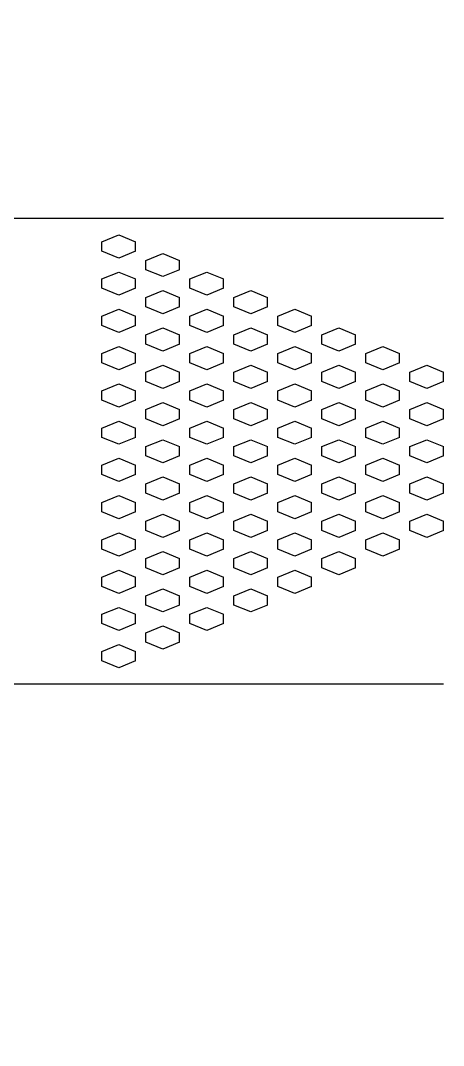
# Model space of a CAD drawing. Header units: inches. Extents: x -271009 to 5700, y -37000 to 38138.
# Drawn here: x -128944 to -128022, y -24894 to -22660 of the extents above; entities that cross this region are included whole.
import ezdxf

# ---------------------------------------------------------------- set-up
doc = ezdxf.new("R2010")
doc.units = ezdxf.units.IN
doc.header["$MEASUREMENT"] = 0

msp = doc.modelspace()

# ---------------------------------------------------------------- linework, layer by layer
for p, q in [((-128022, -23091.2), (-130978.4, -23091.2)), ((-128766.5, -23142), (-128730, -23126.8)), ((-128766.5, -23162.3), (-128766.5, -23142)), ((-128730, -23126.8), (-128693.5, -23142)), ((-128693.5, -23162.3), (-128693.5, -23142)), ((-128730, -23177.5), (-128766.5, -23162.3)), ((-128693.5, -23162.3), (-128730, -23177.5)), ((-128670.6, -23182.6), (-128634.1, -23167.4)), ((-128670.6, -23202.9), (-128670.6, -23182.6)), ((-128634.1, -23167.4), (-128597.6, -23182.6)), ((-128597.6, -23202.9), (-128597.6, -23182.6)), ((-128766.5, -23223.2), (-128730, -23208)), ((-128730, -23208), (-128693.5, -23223.2)), ((-128634.1, -23218.1), (-128670.6, -23202.9)), ((-128597.6, -23202.9), (-128634.1, -23218.1)), ((-128574.7, -23223.2), (-128538.2, -23208)), ((-128538.2, -23208), (-128501.6, -23223.2)), ((-128766.5, -23243.5), (-128766.5, -23223.2)), ((-128693.5, -23243.5), (-128693.5, -23223.2)), ((-128574.7, -23243.5), (-128574.7, -23223.2)), ((-128501.6, -23243.5), (-128501.6, -23223.2)), ((-128730, -23258.7), (-128766.5, -23243.5)), ((-128693.5, -23243.5), (-128730, -23258.7)), ((-128670.6, -23263.8), (-128634.1, -23248.6)), ((-128634.1, -23248.6), (-128597.6, -23263.8)), ((-128538.2, -23258.7), (-128574.7, -23243.5)), ((-128501.6, -23243.5), (-128538.2, -23258.7)), ((-128478.8, -23263.8), (-128442.3, -23248.6)), ((-128442.3, -23248.6), (-128405.7, -23263.8)), ((-128670.6, -23284.1), (-128670.6, -23263.8)), ((-128597.6, -23284.1), (-128597.6, -23263.8)), ((-128478.8, -23284.1), (-128478.8, -23263.8)), ((-128405.7, -23284.1), (-128405.7, -23263.8)), ((-128766.5, -23304.4), (-128730, -23289.2)), ((-128730, -23289.2), (-128693.5, -23304.4)), ((-128634.1, -23299.3), (-128670.6, -23284.1)), ((-128597.6, -23284.1), (-128634.1, -23299.3)), ((-128574.7, -23304.4), (-128538.2, -23289.2)), ((-128538.2, -23289.2), (-128501.6, -23304.4)), ((-128442.3, -23299.3), (-128478.8, -23284.1)), ((-128405.7, -23284.1), (-128442.3, -23299.3)), ((-128382.9, -23304.4), (-128346.3, -23289.2)), ((-128346.3, -23289.2), (-128309.8, -23304.4)), ((-128766.5, -23324.7), (-128766.5, -23304.4)), ((-128693.5, -23324.7), (-128693.5, -23304.4)), ((-128574.7, -23324.7), (-128574.7, -23304.4)), ((-128501.6, -23324.7), (-128501.6, -23304.4)), ((-128382.9, -23324.7), (-128382.9, -23304.4)), ((-128309.8, -23324.7), (-128309.8, -23304.4)), ((-128730, -23339.9), (-128766.5, -23324.7)), ((-128693.5, -23324.7), (-128730, -23339.9)), ((-128670.6, -23345), (-128634.1, -23329.8)), ((-128634.1, -23329.8), (-128597.6, -23345)), ((-128538.2, -23339.9), (-128574.7, -23324.7)), ((-128501.6, -23324.7), (-128538.2, -23339.9)), ((-128478.8, -23345), (-128442.3, -23329.8)), ((-128442.3, -23329.8), (-128405.7, -23345)), ((-128346.3, -23339.9), (-128382.9, -23324.7)), ((-128309.8, -23324.7), (-128346.3, -23339.9)), ((-128287, -23345), (-128250.4, -23329.8)), ((-128250.4, -23329.8), (-128213.9, -23345)), ((-128670.6, -23365.3), (-128670.6, -23345)), ((-128634.1, -23380.5), (-128670.6, -23365.3)), ((-128597.6, -23365.3), (-128634.1, -23380.5)), ((-128597.6, -23365.3), (-128597.6, -23345)), ((-128478.8, -23365.3), (-128478.8, -23345)), ((-128442.3, -23380.5), (-128478.8, -23365.3)), ((-128405.7, -23365.3), (-128442.3, -23380.5)), ((-128405.7, -23365.3), (-128405.7, -23345)), ((-128287, -23365.3), (-128287, -23345)), ((-128250.4, -23380.5), (-128287, -23365.3)), ((-128213.9, -23365.3), (-128250.4, -23380.5)), ((-128213.9, -23365.3), (-128213.9, -23345)), ((-128766.5, -23385.6), (-128730, -23370.4)), ((-128766.5, -23405.9), (-128766.5, -23385.6)), ((-128730, -23370.4), (-128693.5, -23385.6)), ((-128693.5, -23405.9), (-128693.5, -23385.6)), ((-128574.7, -23385.6), (-128538.2, -23370.4)), ((-128574.7, -23405.9), (-128574.7, -23385.6)), ((-128538.2, -23370.4), (-128501.6, -23385.6)), ((-128501.6, -23405.9), (-128501.6, -23385.6)), ((-128382.9, -23385.6), (-128346.3, -23370.4)), ((-128382.9, -23405.9), (-128382.9, -23385.6)), ((-128346.3, -23370.4), (-128309.8, -23385.6)), ((-128309.8, -23405.9), (-128309.8, -23385.6)), ((-128191, -23385.6), (-128154.5, -23370.4)), ((-128191, -23405.9), (-128191, -23385.6)), ((-128154.5, -23370.4), (-128118, -23385.6)), ((-128118, -23405.9), (-128118, -23385.6)), ((-128730, -23421.1), (-128766.5, -23405.9)), ((-128693.5, -23405.9), (-128730, -23421.1)), ((-128538.2, -23421.1), (-128574.7, -23405.9)), ((-128501.6, -23405.9), (-128538.2, -23421.1)), ((-128346.3, -23421.1), (-128382.9, -23405.9)), ((-128309.8, -23405.9), (-128346.3, -23421.1)), ((-128154.5, -23421.1), (-128191, -23405.9)), ((-128118, -23405.9), (-128154.5, -23421.1)), ((-128670.6, -23426.2), (-128634.1, -23411)), ((-128670.6, -23446.5), (-128670.6, -23426.2)), ((-128634.1, -23411), (-128597.6, -23426.2)), ((-128597.6, -23446.5), (-128597.6, -23426.2)), ((-128478.8, -23426.2), (-128442.3, -23411)), ((-128478.8, -23446.5), (-128478.8, -23426.2)), ((-128442.3, -23411), (-128405.7, -23426.2)), ((-128405.7, -23446.5), (-128405.7, -23426.2)), ((-128287, -23426.2), (-128250.4, -23411)), ((-128287, -23446.5), (-128287, -23426.2)), ((-128250.4, -23411), (-128213.9, -23426.2)), ((-128213.9, -23446.5), (-128213.9, -23426.2)), ((-128095.1, -23426.2), (-128058.6, -23411)), ((-128095.1, -23446.5), (-128095.1, -23426.2)), ((-128058.6, -23411), (-128022, -23426.2)), ((-128022, -23446.5), (-128022, -23426.2)), ((-128766.5, -23466.8), (-128730, -23451.6)), ((-128730, -23451.6), (-128693.5, -23466.8)), ((-128634.1, -23461.7), (-128670.6, -23446.5)), ((-128597.6, -23446.5), (-128634.1, -23461.7)), ((-128574.7, -23466.8), (-128538.2, -23451.6)), ((-128538.2, -23451.6), (-128501.6, -23466.8)), ((-128442.3, -23461.7), (-128478.8, -23446.5)), ((-128405.7, -23446.5), (-128442.3, -23461.7)), ((-128382.9, -23466.8), (-128346.3, -23451.6)), ((-128346.3, -23451.6), (-128309.8, -23466.8)), ((-128250.4, -23461.7), (-128287, -23446.5)), ((-128213.9, -23446.5), (-128250.4, -23461.7)), ((-128191, -23466.8), (-128154.5, -23451.6)), ((-128154.5, -23451.6), (-128118, -23466.8)), ((-128058.6, -23461.7), (-128095.1, -23446.5)), ((-128022, -23446.5), (-128058.6, -23461.7)), ((-128766.5, -23487.1), (-128766.5, -23466.8)), ((-128693.5, -23487.1), (-128693.5, -23466.8)), ((-128574.7, -23487.1), (-128574.7, -23466.8)), ((-128501.6, -23487.1), (-128501.6, -23466.8)), ((-128382.9, -23487.1), (-128382.9, -23466.8)), ((-128309.8, -23487.1), (-128309.8, -23466.8)), ((-128191, -23487.1), (-128191, -23466.8)), ((-128118, -23487.1), (-128118, -23466.8)), ((-128730, -23502.3), (-128766.5, -23487.1)), ((-128693.5, -23487.1), (-128730, -23502.3)), ((-128670.6, -23507.4), (-128634.1, -23492.2)), ((-128634.1, -23492.2), (-128597.6, -23507.4)), ((-128538.2, -23502.3), (-128574.7, -23487.1)), ((-128501.6, -23487.1), (-128538.2, -23502.3)), ((-128478.8, -23507.4), (-128442.3, -23492.2)), ((-128442.3, -23492.2), (-128405.7, -23507.4)), ((-128346.3, -23502.3), (-128382.9, -23487.1)), ((-128309.8, -23487.1), (-128346.3, -23502.3)), ((-128287, -23507.4), (-128250.4, -23492.2)), ((-128250.4, -23492.2), (-128213.9, -23507.4)), ((-128154.5, -23502.3), (-128191, -23487.1)), ((-128118, -23487.1), (-128154.5, -23502.3)), ((-128095.1, -23507.4), (-128058.6, -23492.2)), ((-128058.6, -23492.2), (-128022, -23507.4)), ((-128670.6, -23527.7), (-128670.6, -23507.4)), ((-128597.6, -23527.7), (-128597.6, -23507.4)), ((-128478.8, -23527.7), (-128478.8, -23507.4)), ((-128405.7, -23527.7), (-128405.7, -23507.4)), ((-128287, -23527.7), (-128287, -23507.4)), ((-128213.9, -23527.7), (-128213.9, -23507.4)), ((-128095.1, -23527.7), (-128095.1, -23507.4)), ((-128022, -23527.7), (-128022, -23507.4)), ((-128766.5, -23548), (-128730, -23532.8)), ((-128730, -23532.8), (-128693.5, -23548)), ((-128634.1, -23542.9), (-128670.6, -23527.7)), ((-128597.6, -23527.7), (-128634.1, -23542.9)), ((-128574.7, -23548), (-128538.2, -23532.8)), ((-128538.2, -23532.8), (-128501.6, -23548)), ((-128442.3, -23542.9), (-128478.8, -23527.7)), ((-128405.7, -23527.7), (-128442.3, -23542.9)), ((-128382.9, -23548), (-128346.3, -23532.8)), ((-128346.3, -23532.8), (-128309.8, -23548)), ((-128250.4, -23542.9), (-128287, -23527.7)), ((-128213.9, -23527.7), (-128250.4, -23542.9)), ((-128191, -23548), (-128154.5, -23532.8)), ((-128154.5, -23532.8), (-128118, -23548)), ((-128058.6, -23542.9), (-128095.1, -23527.7)), ((-128022, -23527.7), (-128058.6, -23542.9)), ((-128766.5, -23568.3), (-128766.5, -23548)), ((-128693.5, -23568.3), (-128693.5, -23548)), ((-128574.7, -23568.3), (-128574.7, -23548)), ((-128501.6, -23568.3), (-128501.6, -23548)), ((-128382.9, -23568.3), (-128382.9, -23548)), ((-128309.8, -23568.3), (-128309.8, -23548)), ((-128191, -23568.3), (-128191, -23548)), ((-128118, -23568.3), (-128118, -23548)), ((-128730, -23583.5), (-128766.5, -23568.3)), ((-128693.5, -23568.3), (-128730, -23583.5)), ((-128670.6, -23588.6), (-128634.1, -23573.4)), ((-128670.6, -23608.9), (-128670.6, -23588.6)), ((-128634.1, -23573.4), (-128597.6, -23588.6)), ((-128597.6, -23608.9), (-128597.6, -23588.6)), ((-128538.2, -23583.5), (-128574.7, -23568.3)), ((-128501.6, -23568.3), (-128538.2, -23583.5)), ((-128478.8, -23588.6), (-128442.3, -23573.4)), ((-128478.8, -23608.9), (-128478.8, -23588.6)), ((-128442.3, -23573.4), (-128405.7, -23588.6)), ((-128405.7, -23608.9), (-128405.7, -23588.6)), ((-128346.3, -23583.5), (-128382.9, -23568.3)), ((-128309.8, -23568.3), (-128346.3, -23583.5)), ((-128287, -23588.6), (-128250.4, -23573.4)), ((-128287, -23608.9), (-128287, -23588.6)), ((-128250.4, -23573.4), (-128213.9, -23588.6)), ((-128213.9, -23608.9), (-128213.9, -23588.6)), ((-128154.5, -23583.5), (-128191, -23568.3)), ((-128118, -23568.3), (-128154.5, -23583.5)), ((-128095.1, -23588.6), (-128058.6, -23573.4)), ((-128095.1, -23608.9), (-128095.1, -23588.6)), ((-128058.6, -23573.4), (-128022, -23588.6)), ((-128022, -23608.9), (-128022, -23588.6)), ((-128634.1, -23624.1), (-128670.6, -23608.9)), ((-128597.6, -23608.9), (-128634.1, -23624.1)), ((-128442.3, -23624.1), (-128478.8, -23608.9)), ((-128405.7, -23608.9), (-128442.3, -23624.1)), ((-128250.4, -23624.1), (-128287, -23608.9)), ((-128213.9, -23608.9), (-128250.4, -23624.1)), ((-128058.6, -23624.1), (-128095.1, -23608.9)), ((-128022, -23608.9), (-128058.6, -23624.1)), ((-128766.5, -23629.2), (-128730, -23614)), ((-128766.5, -23649.5), (-128766.5, -23629.2)), ((-128730, -23614), (-128693.5, -23629.2)), ((-128693.5, -23649.5), (-128693.5, -23629.2)), ((-128574.7, -23629.2), (-128538.2, -23614)), ((-128574.7, -23649.5), (-128574.7, -23629.2)), ((-128538.2, -23614), (-128501.6, -23629.2)), ((-128501.6, -23649.5), (-128501.6, -23629.2)), ((-128382.9, -23629.2), (-128346.3, -23614)), ((-128382.9, -23649.5), (-128382.9, -23629.2)), ((-128346.3, -23614), (-128309.8, -23629.2)), ((-128309.8, -23649.5), (-128309.8, -23629.2)), ((-128191, -23629.2), (-128154.5, -23614)), ((-128191, -23649.5), (-128191, -23629.2)), ((-128154.5, -23614), (-128118, -23629.2)), ((-128118, -23649.5), (-128118, -23629.2)), ((-128730, -23664.7), (-128766.5, -23649.5)), ((-128693.5, -23649.5), (-128730, -23664.7)), ((-128670.6, -23669.8), (-128634.1, -23654.6)), ((-128634.1, -23654.6), (-128597.6, -23669.8)), ((-128538.2, -23664.7), (-128574.7, -23649.5)), ((-128501.6, -23649.5), (-128538.2, -23664.7)), ((-128478.8, -23669.8), (-128442.3, -23654.6)), ((-128442.3, -23654.6), (-128405.7, -23669.8)), ((-128346.3, -23664.7), (-128382.9, -23649.5)), ((-128309.8, -23649.5), (-128346.3, -23664.7)), ((-128287, -23669.8), (-128250.4, -23654.6)), ((-128250.4, -23654.6), (-128213.9, -23669.8)), ((-128154.5, -23664.7), (-128191, -23649.5)), ((-128118, -23649.5), (-128154.5, -23664.7)), ((-128095.1, -23669.8), (-128058.6, -23654.6)), ((-128058.6, -23654.6), (-128022, -23669.8)), ((-128670.6, -23690.1), (-128670.6, -23669.8)), ((-128597.6, -23690.1), (-128597.6, -23669.8)), ((-128478.8, -23690.1), (-128478.8, -23669.8)), ((-128405.7, -23690.1), (-128405.7, -23669.8)), ((-128287, -23690.1), (-128287, -23669.8)), ((-128213.9, -23690.1), (-128213.9, -23669.8)), ((-128095.1, -23690.1), (-128095.1, -23669.8)), ((-128022, -23690.1), (-128022, -23669.8)), ((-128766.5, -23710.4), (-128730, -23695.2)), ((-128730, -23695.2), (-128693.5, -23710.4)), ((-128634.1, -23705.3), (-128670.6, -23690.1)), ((-128597.6, -23690.1), (-128634.1, -23705.3)), ((-128574.7, -23710.4), (-128538.2, -23695.2)), ((-128538.2, -23695.2), (-128501.6, -23710.4)), ((-128442.3, -23705.3), (-128478.8, -23690.1)), ((-128405.7, -23690.1), (-128442.3, -23705.3)), ((-128382.9, -23710.4), (-128346.3, -23695.2)), ((-128346.3, -23695.2), (-128309.8, -23710.4)), ((-128250.4, -23705.3), (-128287, -23690.1)), ((-128213.9, -23690.1), (-128250.4, -23705.3)), ((-128191, -23710.4), (-128154.5, -23695.2)), ((-128154.5, -23695.2), (-128118, -23710.4)), ((-128058.6, -23705.3), (-128095.1, -23690.1)), ((-128022, -23690.1), (-128058.6, -23705.3)), ((-128766.5, -23730.7), (-128766.5, -23710.4)), ((-128693.5, -23730.7), (-128693.5, -23710.4)), ((-128574.7, -23730.7), (-128574.7, -23710.4)), ((-128501.6, -23730.7), (-128501.6, -23710.4)), ((-128382.9, -23730.7), (-128382.9, -23710.4)), ((-128309.8, -23730.7), (-128309.8, -23710.4)), ((-128191, -23730.7), (-128191, -23710.4)), ((-128118, -23730.7), (-128118, -23710.4)), ((-128730, -23745.9), (-128766.5, -23730.7)), ((-128693.5, -23730.7), (-128730, -23745.9)), ((-128670.6, -23751), (-128634.1, -23735.8)), ((-128634.1, -23735.8), (-128597.6, -23751)), ((-128538.2, -23745.9), (-128574.7, -23730.7)), ((-128501.6, -23730.7), (-128538.2, -23745.9)), ((-128478.8, -23751), (-128442.3, -23735.8)), ((-128442.3, -23735.8), (-128405.7, -23751)), ((-128346.3, -23745.9), (-128382.9, -23730.7)), ((-128309.8, -23730.7), (-128346.3, -23745.9)), ((-128287, -23751), (-128250.4, -23735.8)), ((-128250.4, -23735.8), (-128213.9, -23751)), ((-128154.5, -23745.9), (-128191, -23730.7)), ((-128118, -23730.7), (-128154.5, -23745.9)), ((-128095.1, -23751), (-128058.6, -23735.8)), ((-128058.6, -23735.8), (-128022, -23751)), ((-128670.6, -23771.3), (-128670.6, -23751)), ((-128597.6, -23771.3), (-128597.6, -23751)), ((-128478.8, -23771.3), (-128478.8, -23751)), ((-128405.7, -23771.3), (-128405.7, -23751)), ((-128287, -23771.3), (-128287, -23751)), ((-128213.9, -23771.3), (-128213.9, -23751)), ((-128095.1, -23771.3), (-128095.1, -23751)), ((-128022, -23771.3), (-128022, -23751)), ((-128766.5, -23791.6), (-128730, -23776.4)), ((-128730, -23776.4), (-128693.5, -23791.6)), ((-128634.1, -23786.5), (-128670.6, -23771.3)), ((-128597.6, -23771.3), (-128634.1, -23786.5)), ((-128574.7, -23791.6), (-128538.2, -23776.4)), ((-128538.2, -23776.4), (-128501.6, -23791.6)), ((-128442.3, -23786.5), (-128478.8, -23771.3)), ((-128405.7, -23771.3), (-128442.3, -23786.5)), ((-128382.9, -23791.6), (-128346.3, -23776.4)), ((-128346.3, -23776.4), (-128309.8, -23791.6)), ((-128250.4, -23786.5), (-128287, -23771.3)), ((-128213.9, -23771.3), (-128250.4, -23786.5)), ((-128191, -23791.6), (-128154.5, -23776.4)), ((-128154.5, -23776.4), (-128118, -23791.6)), ((-128058.6, -23786.5), (-128095.1, -23771.3)), ((-128022, -23771.3), (-128058.6, -23786.5)), ((-128766.5, -23811.9), (-128766.5, -23791.6)), ((-128730, -23827.1), (-128766.5, -23811.9)), ((-128693.5, -23811.9), (-128730, -23827.1)), ((-128693.5, -23811.9), (-128693.5, -23791.6)), ((-128574.7, -23811.9), (-128574.7, -23791.6)), ((-128538.2, -23827.1), (-128574.7, -23811.9)), ((-128501.6, -23811.9), (-128538.2, -23827.1)), ((-128501.6, -23811.9), (-128501.6, -23791.6)), ((-128382.9, -23811.9), (-128382.9, -23791.6)), ((-128346.3, -23827.1), (-128382.9, -23811.9)), ((-128309.8, -23811.9), (-128346.3, -23827.1)), ((-128309.8, -23811.9), (-128309.8, -23791.6)), ((-128191, -23811.9), (-128191, -23791.6)), ((-128154.5, -23827.1), (-128191, -23811.9)), ((-128118, -23811.9), (-128154.5, -23827.1)), ((-128118, -23811.9), (-128118, -23791.6)), ((-128670.6, -23832.2), (-128634.1, -23817)), ((-128670.6, -23852.5), (-128670.6, -23832.2)), ((-128634.1, -23817), (-128597.6, -23832.2)), ((-128597.6, -23852.5), (-128597.6, -23832.2)), ((-128478.8, -23832.2), (-128442.3, -23817)), ((-128478.8, -23852.5), (-128478.8, -23832.2)), ((-128442.3, -23817), (-128405.7, -23832.2)), ((-128405.7, -23852.5), (-128405.7, -23832.2)), ((-128287, -23832.2), (-128250.4, -23817)), ((-128287, -23852.5), (-128287, -23832.2)), ((-128250.4, -23817), (-128213.9, -23832.2)), ((-128213.9, -23852.5), (-128213.9, -23832.2)), ((-128634.1, -23867.7), (-128670.6, -23852.5)), ((-128597.6, -23852.5), (-128634.1, -23867.7)), ((-128442.3, -23867.7), (-128478.8, -23852.5)), ((-128405.7, -23852.5), (-128442.3, -23867.7)), ((-128250.4, -23867.7), (-128287, -23852.5)), ((-128213.9, -23852.5), (-128250.4, -23867.7)), ((-128766.5, -23872.8), (-128730, -23857.6)), ((-128766.5, -23893.1), (-128766.5, -23872.8)), ((-128730, -23857.6), (-128693.5, -23872.8)), ((-128693.5, -23893.1), (-128693.5, -23872.8)), ((-128574.7, -23872.8), (-128538.2, -23857.6)), ((-128574.7, -23893.1), (-128574.7, -23872.8)), ((-128538.2, -23857.6), (-128501.6, -23872.8)), ((-128501.6, -23893.1), (-128501.6, -23872.8)), ((-128382.9, -23872.8), (-128346.3, -23857.6)), ((-128382.9, -23893.1), (-128382.9, -23872.8)), ((-128346.3, -23857.6), (-128309.8, -23872.8)), ((-128309.8, -23893.1), (-128309.8, -23872.8)), ((-128730, -23908.3), (-128766.5, -23893.1)), ((-128693.5, -23893.1), (-128730, -23908.3)), ((-128670.6, -23913.4), (-128634.1, -23898.2)), ((-128634.1, -23898.2), (-128597.6, -23913.4)), ((-128538.2, -23908.3), (-128574.7, -23893.1)), ((-128501.6, -23893.1), (-128538.2, -23908.3)), ((-128478.8, -23913.4), (-128442.3, -23898.2)), ((-128442.3, -23898.2), (-128405.7, -23913.4)), ((-128346.3, -23908.3), (-128382.9, -23893.1)), ((-128309.8, -23893.1), (-128346.3, -23908.3)), ((-128670.6, -23933.7), (-128670.6, -23913.4)), ((-128597.6, -23933.7), (-128597.6, -23913.4)), ((-128478.8, -23933.7), (-128478.8, -23913.4)), ((-128405.7, -23933.7), (-128405.7, -23913.4)), ((-128766.5, -23954), (-128730, -23938.8)), ((-128730, -23938.8), (-128693.5, -23954)), ((-128634.1, -23948.9), (-128670.6, -23933.7)), ((-128597.6, -23933.7), (-128634.1, -23948.9)), ((-128574.7, -23954), (-128538.2, -23938.8)), ((-128538.2, -23938.8), (-128501.6, -23954)), ((-128442.3, -23948.9), (-128478.8, -23933.7)), ((-128405.7, -23933.7), (-128442.3, -23948.9)), ((-128766.5, -23974.3), (-128766.5, -23954)), ((-128693.5, -23974.3), (-128693.5, -23954)), ((-128574.7, -23974.3), (-128574.7, -23954)), ((-128501.6, -23974.3), (-128501.6, -23954)), ((-128730, -23989.5), (-128766.5, -23974.3)), ((-128693.5, -23974.3), (-128730, -23989.5)), ((-128670.6, -23994.6), (-128634.1, -23979.4)), ((-128634.1, -23979.4), (-128597.6, -23994.6)), ((-128538.2, -23989.5), (-128574.7, -23974.3)), ((-128501.6, -23974.3), (-128538.2, -23989.5)), ((-128670.6, -24014.9), (-128670.6, -23994.6)), ((-128597.6, -24014.9), (-128597.6, -23994.6)), ((-128766.5, -24035.2), (-128730, -24020)), ((-128766.5, -24055.5), (-128766.5, -24035.2)), ((-128730, -24020), (-128693.5, -24035.2)), ((-128693.5, -24055.5), (-128693.5, -24035.2)), ((-128634.1, -24030.1), (-128670.6, -24014.9)), ((-128597.6, -24014.9), (-128634.1, -24030.1)), ((-128730, -24070.7), (-128766.5, -24055.5)), ((-128693.5, -24055.5), (-128730, -24070.7)), ((-128022, -24106.2), (-130978.4, -24106.2))]:
    msp.add_line(p, q)
msp.add_lwpolyline([(-137000, 35000, 6), (-113000, 35000)], format="xyb", close=True)

doc.saveas('drawing.dxf')
